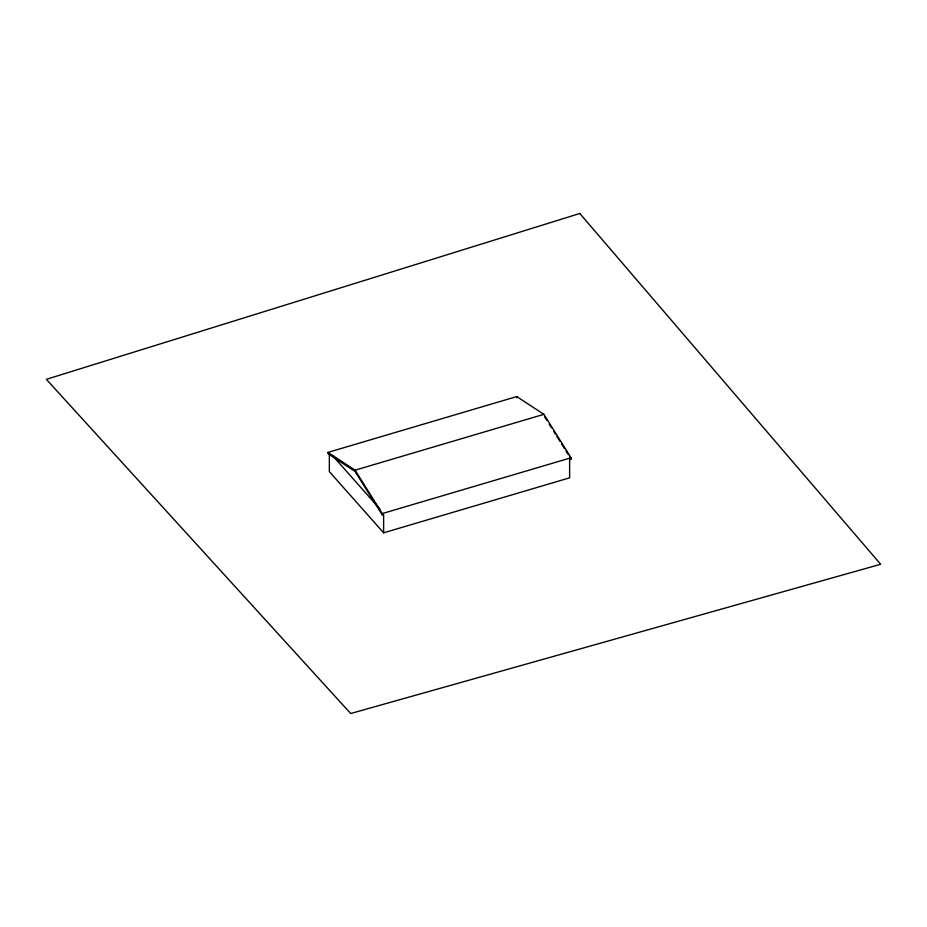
<?xml version="1.0" encoding="UTF-8"?>
<svg xmlns="http://www.w3.org/2000/svg" width="927" height="927" viewBox="0 0 927 927"><rect width="100%" height="100%" fill="white"/><g stroke="black" fill="none" stroke-linecap="round" stroke-linejoin="round"><path stroke-width="1.39" d="M383.627 532.816L383.627 514.45L382.237 514.867L355.099 471.449L327.949 453.674L327.949 452.388L516.745 396.571L543.882 414.346L571.032 457.764L571.032 459.05L569.63 459.456L569.63 477.834L383.627 532.816L329.352 471.623L329.352 453.257M327.949 452.388L355.099 470.174L543.882 414.346M382.237 514.867L382.237 513.581L571.032 457.764M333.025 456.119L379.954 509.027M544.647 416.849L546.942 420.522M549.236 424.184L551.519 427.845M553.813 431.507L555.343 433.952M556.86 436.385L559.92 441.275M561.438 443.72L564.497 448.598M566.026 451.043L568.309 454.705M569.665 456.872L571.032 459.05M355.099 470.174L382.237 513.581M516.745 396.571L516.745 397.857M579.827 213.488L46.35 379.328L350.696 713.512L880.65 564.276L579.827 213.488"/></g></svg>
